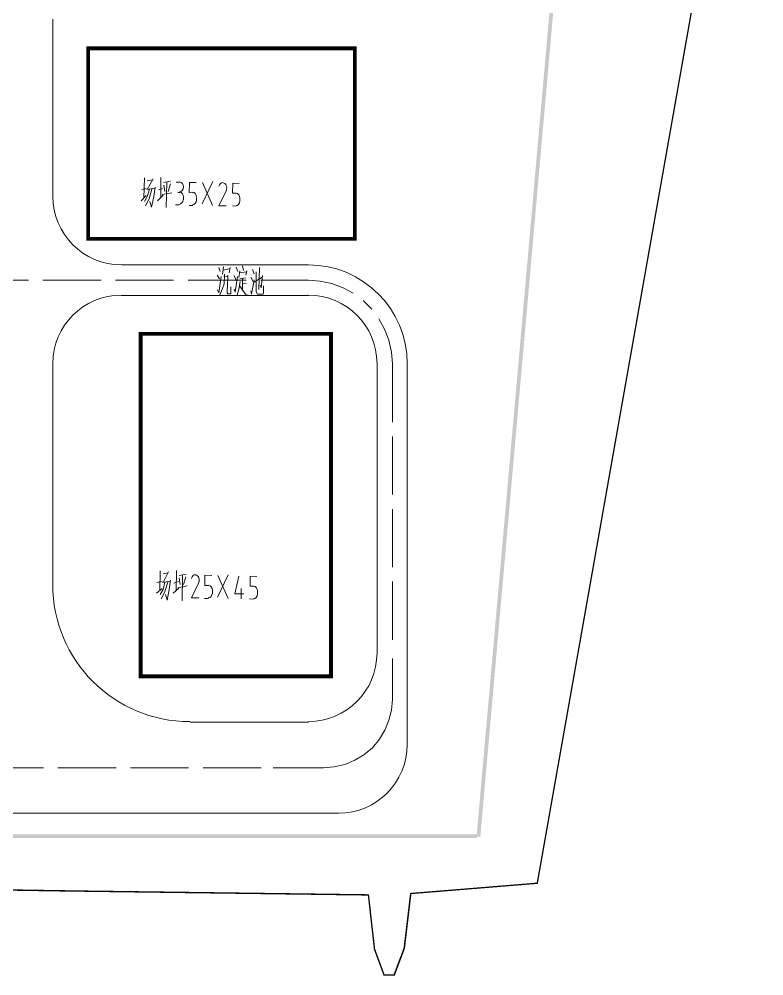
# Model space of a CAD drawing. Header units: millimetres. Extents: x 2315 to 4619, y 1334 to 1897.
# Drawn here: x 4510.3 to 4608.1, y 1464 to 1589.6 of the extents above; entities that cross this region are included whole.
import ezdxf

# ---------------------------------------------------------------- set-up
doc = ezdxf.new("R2010")
doc.units = ezdxf.units.MM
doc.linetypes.add('PDF_IMPORT', pattern=[1, 0.8, -0.2])
for name, color, linetype, true_color in [('PDF_0-新增征地', 7, 'Continuous', 0x00a5dd), ('PDF_站场道路', 7, 'Continuous', 0x957000), ('PDF_转运站初步方案', 7, 'Continuous', 0x00b85c)]:
    doc.layers.add(name, color=color, linetype=linetype, true_color=true_color)

msp = doc.modelspace()

# ---------------------------------------------------------------- hatches: boundary and pattern name
at = {"layer": 'PDF_转运站初步方案', "true_color": 0x00a5dd, "transparency": 33554559}
for points in [[(4584.15, 1632.83), (4583.66, 1632.89), (4570.34, 1482.26), (4570.83, 1482.2)], [(3288.92, 1482.57), (3288.92, 1482.08), (4570.4, 1482.08), (4570.4, 1482.57)]]:
    msp.add_hatch(color=142, dxfattribs=at).paths.add_polyline_path(points)

# ---------------------------------------------------------------- linework, layer by layer
at = {"layer": 'PDF_0-新增征地', "lineweight": 0}
msp.add_lwpolyline([(4483.67, 1475.64, 0.186, 0.186, 0), (4516.87, 1475.12, 0.182, 0.182, 0), (4556.14, 1474.6, 0.178, 0.178, 0), (4556.94, 1467.48, 0.183, 0.183, 0), (4558.19, 1464.09, 0.172, 0.172, 0), (4559.53, 1464.09, 0.203, 0.203, 0), (4560.85, 1467.6, 0.197, 0.197, 0), (4561.7, 1474.78, 0.17, 0.17, 0), (4578.31, 1476.13, 0.171, 0.171, 0), (4607.94, 1643.67, 0, 0, 0), (4578.59, 1665.51, 0.172, 0.172, 0), (4539.01, 1696.72, 0.188, 0.188, 0), (4519, 1709.27, 0.191, 0.191, 0), (4499.03, 1719.78, 0.25, 0.25, 0)], format="xyseb", dxfattribs=at)
at = {"layer": 'PDF_站场道路', "lineweight": 9}
for points in [[(4514.7, 1589.58), (4514.7, 1566.31)], [(4523.74, 1557.33), (4548.29, 1557.33)], [(4554.16, 1553.61), (4552.81, 1554.34), (4551.35, 1554.89), (4549.82, 1555.2), (4548.29, 1555.32)], [(4548.29, 1553.3), (4523.74, 1553.3)], [(4556.6, 1551.53), (4555.5, 1552.63), (4555.44, 1552.63)], [(4559.29, 1544.32), (4559.17, 1545.85), (4558.8, 1547.44), (4558.25, 1548.9), (4557.52, 1550.25)], [(4514.7, 1544.32), (4514.7, 1515.31)], [(4557.27, 1506.33), (4557.27, 1544.32)], [(4561.24, 1494.3), (4561.24, 1544.32)], [(4559.29, 1505.66), (4559.29, 1500.28), (4559.17, 1498.88), (4558.8, 1497.53), (4558.31, 1496.25), (4557.58, 1495.03), (4556.66, 1493.93), (4555.56, 1493.01), (4554.34, 1492.28), (4553.06, 1491.73), (4551.65, 1491.43), (4550.25, 1491.3), (4543.65, 1491.3)], [(4532.72, 1497.29), (4548.29, 1497.29)], [(3311.89, 1485.32), (4552.26, 1485.32)]]:
    msp.add_lwpolyline(points, dxfattribs=at)
at = {"layer": 'PDF_站场道路', "linetype": 'PDF_IMPORT', "lineweight": 9, "ltscale": 9.528654}
for points in [[(4313.31, 1555.32), (4548.29, 1555.32)], [(4559.29, 1544.32), (4559.29, 1507.25)], [(4542.06, 1491.3), (3317.94, 1491.3)]]:
    msp.add_lwpolyline(points, dxfattribs=at)
at = {"layer": 'PDF_站场道路', "lineweight": 9}
for centre, radius, start, end in [((4523.7, 1566.35), 9.01, 180, 270), ((4548.26, 1544.36), 12.98, 0, 90), ((4523.7, 1544.36), 9.01, 90, 180), ((4548.26, 1544.36), 9.01, 0, 90), ((4532.68, 1515.35), 17.99, 180, 270), ((4548.26, 1506.37), 9.01, 270, 360), ((4552.23, 1494.34), 9.01, 270, 360)]:
    msp.add_arc(centre, radius, start, end, dxfattribs=at)
at = {"layer": 'PDF_转运站初步方案', "color": 142, "lineweight": 0, "true_color": 0x00a5dd}
for points in [[(4554.34, 1560.75, 0.489, 0.489, 0), (4519.34, 1560.75, 0.489, 0.489, 0), (4519.34, 1585.77, 0.55, 0.55, 0), (4554.34, 1585.77, 0.489, 0.489, 0)], [(4526.24, 1503.31, 0.489, 0.489, 0), (4526.24, 1548.29, 0.489, 0.489, 0), (4551.23, 1548.29, 0.489, 0.489, 0), (4551.23, 1503.31, 0.55, 0.55, 0)]]:
    msp.add_lwpolyline(points, format="xyseb", close=True, dxfattribs=at)
at = {"layer": 'PDF_转运站初步方案', "color": 142, "lineweight": 5, "true_color": 0x00a5dd}
for points in [[(4526.73, 1568.76), (4526.67, 1566.13)], [(4527.89, 1568.63), (4527.1, 1567.23)], [(4527.1, 1568.39), (4527.77, 1568.51)], [(4528.87, 1568.82), (4528.87, 1566.19)], [(4529.24, 1568.14), (4530.15, 1568.33)], [(4529.66, 1568.21), (4529.6, 1564.85)], [(4530.15, 1567.96), (4529.85, 1566.98)], [(4530.89, 1568.21), (4531.37, 1568.21)], [(4533.08, 1566.8), (4532.6, 1566.86), (4532.66, 1568.14), (4533.51, 1568.14)], [(4534.31, 1565.33), (4535.71, 1568.27)], [(4534.37, 1568.14), (4535.65, 1565.15)], [(4538.76, 1566.74), (4538.28, 1566.74), (4538.34, 1568.08), (4539.19, 1568.02)], [(4526.37, 1567.23), (4526.98, 1567.35)], [(4527.4, 1567.29), (4527.1, 1566.31), (4526.73, 1565.64)], [(4526.85, 1565.09), (4527.34, 1566.01), (4527.71, 1567.29)], [(4527.04, 1567.23), (4528.08, 1567.41)], [(4528.14, 1567.53), (4527.95, 1566.31), (4527.65, 1564.91), (4527.46, 1565.64)], [(4528.56, 1567.17), (4529.11, 1567.35)], [(4529.05, 1566.56), (4530.34, 1566.8)], [(4529.3, 1567.78), (4529.42, 1566.98)], [(4531.37, 1566.86), (4531.13, 1566.86)], [(4537.48, 1567.04), (4536.5, 1565.09), (4537.48, 1565.09)], [(4526.3, 1565.76), (4526.98, 1566.43)], [(4528.44, 1565.76), (4529.17, 1566.5)], [(4531.86, 1566.19), (4531.86, 1565.88)], [(4533.57, 1565.82), (4533.57, 1566.13)], [(4539.25, 1565.7), (4539.25, 1566.07)], [(4531.31, 1565.21), (4530.82, 1565.21)], [(4532.6, 1565.15), (4533.08, 1565.15)], [(4538.28, 1565.09), (4538.76, 1565.03)], [(4536.5, 1556.97), (4536.69, 1556.48)], [(4537.12, 1557.09), (4536.99, 1556.11)], [(4537.12, 1556.66), (4537.97, 1556.84)], [(4537.97, 1556.97), (4537.85, 1556.29)], [(4538.76, 1557.03), (4539.01, 1556.48)], [(4539.62, 1557.21), (4539.74, 1556.6)], [(4540.9, 1556.72), (4541.15, 1556.17)], [(4541.82, 1556.97), (4541.76, 1554.1)], [(4536.26, 1555.99), (4536.57, 1555.5)], [(4536.26, 1554.1), (4536.5, 1553.67), (4536.81, 1555.81)], [(4537.24, 1555.99), (4537.18, 1554.83), (4536.99, 1554.22), (4536.63, 1553.42)], [(4537.24, 1556.11), (4537.18, 1555.81), (4537.67, 1555.87)], [(4537.67, 1555.99), (4537.6, 1553.67), (4537.67, 1553.55), (4538.09, 1553.55), (4538.09, 1554.46)], [(4538.46, 1555.93), (4538.76, 1555.38)], [(4538.64, 1553.73), (4538.95, 1555.81)], [(4539.25, 1556.54), (4539.13, 1555.68)], [(4539.25, 1556.29), (4540.11, 1556.42)], [(4539.25, 1555.5), (4540.05, 1555.62)], [(4539.62, 1555.56), (4539.62, 1554.03)], [(4540.17, 1556.54), (4540.05, 1555.99)], [(4540.72, 1555.74), (4541.02, 1555.13)], [(4541.15, 1555.07), (4542.19, 1555.74)], [(4541.39, 1556.42), (4541.39, 1553.79), (4541.57, 1553.48), (4542.25, 1553.48), (4542.37, 1553.55), (4542.37, 1554.58)], [(4542.25, 1555.93), (4542.06, 1554.34), (4541.94, 1554.65)], [(4538.52, 1554.16), (4538.64, 1553.79)], [(4539.31, 1555.13), (4539.13, 1554.16), (4538.89, 1553.36)], [(4539.25, 1554.52), (4540.11, 1553.36), (4540.35, 1553.36)], [(4539.62, 1554.83), (4540.11, 1554.89)], [(4541.15, 1555.38), (4540.78, 1553.48), (4540.72, 1553.91)], [(4528.81, 1517.14), (4528.75, 1514.52)], [(4529.91, 1517.02), (4529.17, 1515.61)], [(4529.17, 1516.78), (4529.85, 1516.9)], [(4530.95, 1517.2), (4530.89, 1514.58)], [(4531.31, 1516.53), (4532.23, 1516.71)], [(4531.74, 1516.59), (4531.68, 1513.23)], [(4535.16, 1515.25), (4534.67, 1515.25), (4534.67, 1516.59), (4535.59, 1516.53)], [(4536.32, 1513.72), (4537.73, 1516.65)], [(4536.38, 1516.53), (4537.73, 1513.54)], [(4539.13, 1516.47), (4538.58, 1514.15), (4539.8, 1514.15)], [(4541.09, 1515.13), (4540.6, 1515.13), (4540.6, 1516.47), (4541.51, 1516.41)], [(4528.38, 1515.61), (4529.05, 1515.74)], [(4529.42, 1515.68), (4529.17, 1514.7), (4528.81, 1514.03)], [(4529.11, 1515.61), (4530.15, 1515.8)], [(4529.79, 1515.68), (4529.42, 1514.45)], [(4530.15, 1515.92), (4529.97, 1514.7), (4529.72, 1513.29), (4529.48, 1514.03)], [(4530.58, 1515.55), (4531.19, 1515.74)], [(4531.13, 1514.94), (4532.35, 1515.19)], [(4531.31, 1516.23), (4531.43, 1515.37)], [(4532.17, 1516.35), (4531.86, 1515.37)], [(4533.82, 1515.55), (4532.9, 1513.6), (4533.88, 1513.6)], [(4528.32, 1514.21), (4529.05, 1514.82)], [(4529.42, 1514.39), (4528.93, 1513.48)], [(4530.52, 1514.21), (4531.25, 1514.88)], [(4535.65, 1514.21), (4535.65, 1514.58)], [(4539.44, 1514.82), (4539.44, 1513.48)], [(4541.57, 1514.09), (4541.57, 1514.45)], [(4534.61, 1513.54), (4535.16, 1513.54)], [(4540.54, 1513.48), (4541.09, 1513.42)]]:
    msp.add_lwpolyline(points, dxfattribs=at)
for centre in [(4536.77, 1567.46), (4533.16, 1515.96)]:
    msp.add_arc(centre, 0.773, 332.8082, 22.7081, dxfattribs=at)
for points in [[(4531.86, 1567.56), (4531.87, 1567.92), (4531.64, 1568.21), (4531.35, 1568.22)], [(4537.04, 1568.15), (4536.8, 1568.16), (4536.59, 1567.96), (4536.52, 1567.65)], [(4537.48, 1567.76), (4537.39, 1567.96), (4537.22, 1568.09), (4537.03, 1568.09)], [(4531.33, 1566.93), (4531.61, 1566.93), (4531.85, 1567.21), (4531.86, 1567.56)], [(4531.86, 1566.22), (4531.87, 1566.58), (4531.64, 1566.87), (4531.35, 1566.87)], [(4533.57, 1566.22), (4533.58, 1566.58), (4533.35, 1566.87), (4533.06, 1566.87)], [(4539.25, 1566.1), (4539.26, 1566.45), (4539.03, 1566.74), (4538.74, 1566.75)], [(4531.27, 1565.28), (4531.55, 1565.28), (4531.79, 1565.56), (4531.8, 1565.92)], [(4533.04, 1565.22), (4533.32, 1565.22), (4533.56, 1565.5), (4533.57, 1565.85)], [(4538.72, 1565.1), (4539.01, 1565.1), (4539.24, 1565.38), (4539.25, 1565.73)], [(4533.43, 1516.66), (4533.2, 1516.67), (4532.99, 1516.46), (4532.92, 1516.16)], [(4533.88, 1516.26), (4533.79, 1516.47), (4533.62, 1516.6), (4533.43, 1516.6)], [(4535.65, 1514.61), (4535.65, 1514.96), (4535.43, 1515.25), (4535.14, 1515.26)], [(4535.11, 1513.61), (4535.4, 1513.6), (4535.64, 1513.88), (4535.65, 1514.24)], [(4541.04, 1513.49), (4541.33, 1513.48), (4541.56, 1513.76), (4541.57, 1514.12)], [(4541.57, 1514.48), (4541.58, 1514.84), (4541.35, 1515.13), (4541.06, 1515.13)]]:
    msp.add_open_spline(points, degree=3, dxfattribs=at)

doc.saveas('drawing.dxf')
